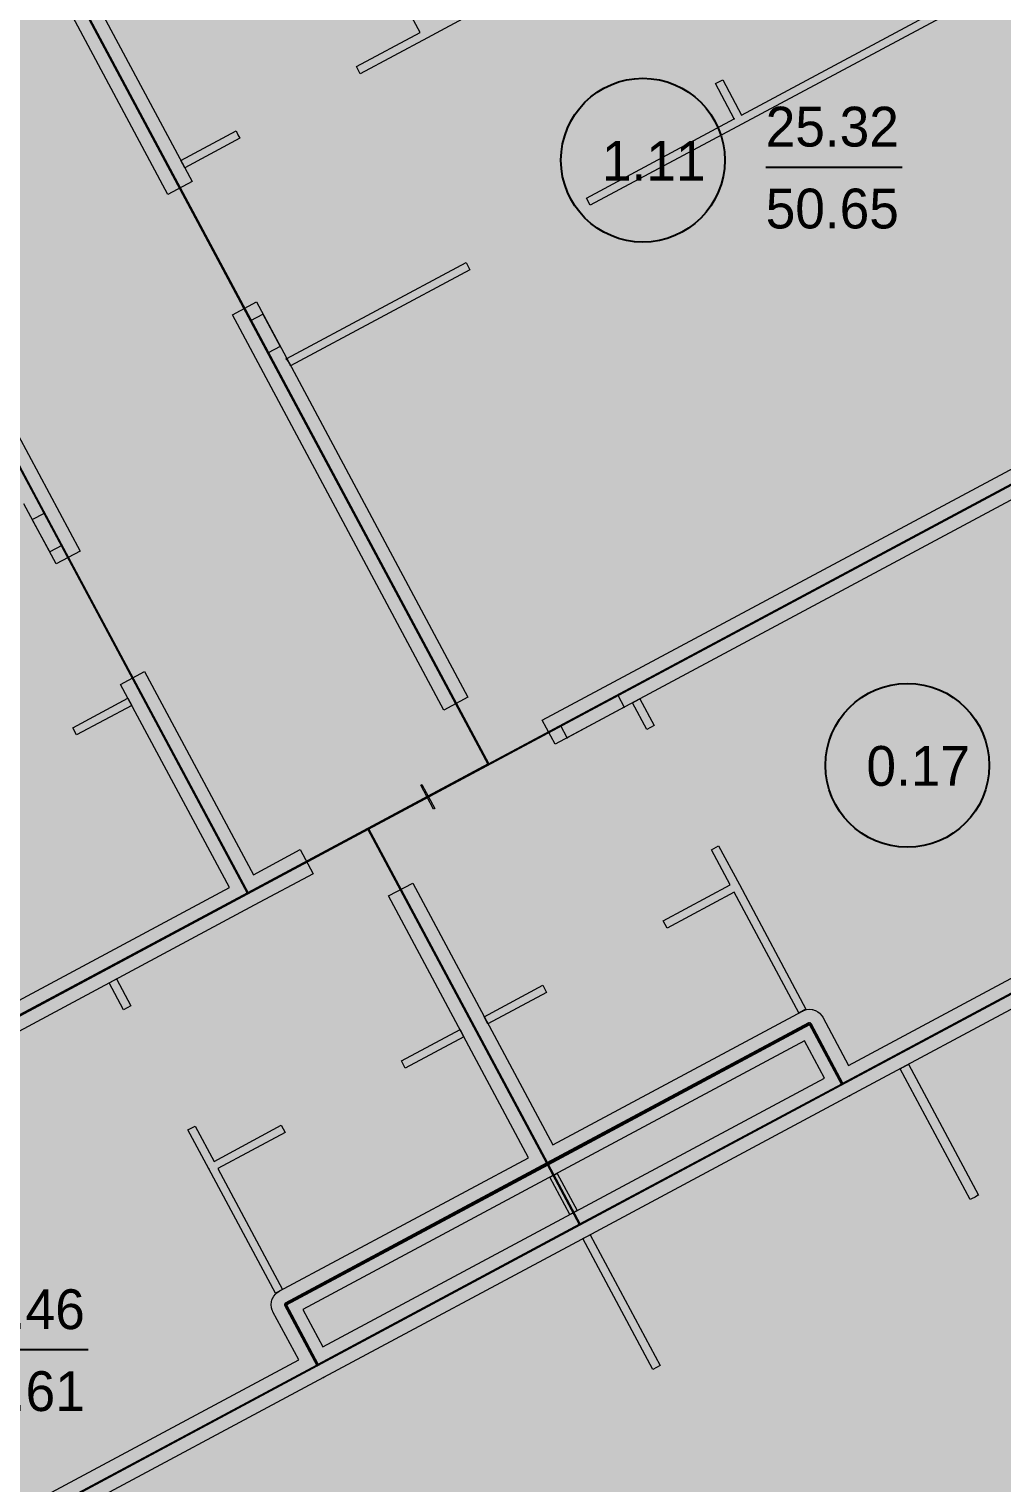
# Model space of a CAD drawing. Header units: millimetres. Extents: x 0 to 224629, y -187555 to 25097.
# Drawn here: x 69112 to 76241, y -154428 to -143778 of the extents above; entities that cross this region are included whole.
import ezdxf

# ---------------------------------------------------------------- set-up
doc = ezdxf.new("R2010")
doc.units = ezdxf.units.MM
doc.linetypes.add('Solid', pattern=[0])
for name, color, linetype, lineweight in [('Inner Walls', 5, 'Solid', 0), ('One-Bedroom Apartment', 252, 'Solid', 25), ('Room Objects', 47, 'Solid', 15), ('Room Walls', 47, 'Solid', 35), ('Service Area', 252, 'Solid', 25), ('Studio Apartment', 1, 'Solid', 35), ('Three-Bedroom Apartment', 252, 'Solid', 25), ('Two-Bedroom Apartment', 250, 'Solid', 25)]:
    doc.layers.add(name, color=color, linetype=linetype, lineweight=lineweight)
doc.styles.add('Dialog.plain', font='Dialog.plain')

msp = doc.modelspace()

# ---------------------------------------------------------------- hatches: boundary and pattern name
at = {"layer": 'One-Bedroom Apartment', "linetype": 'Solid', "lineweight": 25}
for points in [[(69374, -143366), (71232, -142371), (71232, -142371), (71468, -142812), (71469, -142814), (71471, -142815), (71472, -142816), (71474, -142817), (71476, -142817), (71478, -142817), (71480, -142817), (71482, -142816), (73009, -141998), (73011, -141997), (73012, -141996), (73013, -141994), (73014, -141992), (73014, -141991), (73014, -141989), (73014, -141987), (73013, -141985), (72777, -141544), (76163, -139732), (77715, -142631), (79267, -145531), (72479, -149165), (72478, -149164), (70926, -146265)], [(60823, -147944), (67611, -144310), (69163, -147209), (70715, -150108), (70715, -150109), (68857, -151103), (68857, -151103), (68621, -150663), (68620, -150661), (68619, -150660), (68617, -150659), (68616, -150658), (68614, -150657), (68612, -150657), (68610, -150658), (68608, -150659), (67080, -151476), (67079, -151477), (67077, -151479), (67076, -151480), (67076, -151482), (67075, -151484), (67075, -151486), (67076, -151488), (67076, -151490), (67312, -151931), (63927, -153743), (62375, -150843)]]:
    msp.add_hatch(color=250, dxfattribs=at).paths.add_polyline_path(points, flags=0)
at = {"layer": 'Room Objects', "linetype": 'Solid', "lineweight": 0}
for points in [[(70953, -146104), (70865, -146151), (70865, -146151), (70865, -146151), (70738, -145913), (70826, -145866), (70826, -145866), (70826, -145866)], [(69136, -147371), (69225, -147324), (69225, -147324), (69225, -147324), (69352, -147562), (69264, -147609), (69264, -147609), (69264, -147609)], [(73426, -148658), (73426, -148658), (73474, -148746), (73474, -148746), (73055, -148970), (73055, -148970), (73008, -148882), (73008, -148882)]]:
    msp.add_hatch(color=5, dxfattribs=at).paths.add_polyline_path(points, flags=0)
at = {"layer": 'Service Area', "linetype": 'Solid', "lineweight": 25}
for points in [[(59850, -129813), (61614, -128869), (72478, -149164), (70715, -150108)], [(74831, -151069), (75067, -151510), (73149, -152536), (72913, -152096)], [(71232, -153563), (70996, -153122), (72913, -152096), (73149, -152536), (73149, -152536)]]:
    msp.add_hatch(color=254, dxfattribs=at).paths.add_polyline_path(points, flags=0)
at = {"layer": 'Studio Apartment', "linetype": 'Solid', "lineweight": 25}
for points in [[(71597, -149637), (79267, -145531), (80819, -148430), (80819, -148430), (75076, -151505), (74840, -151064), (74839, -151063), (74837, -151061), (74836, -151060), (74834, -151060), (74832, -151059), (74830, -151059), (74828, -151060), (74826, -151060), (72909, -152087), (72909, -152087)], [(63927, -153743), (71597, -149637), (72909, -152087), (72909, -152087), (70991, -153113), (70989, -153114), (70988, -153116), (70987, -153117), (70986, -153119), (70986, -153121), (70986, -153123), (70986, -153125), (70987, -153127), (71223, -153568), (71223, -153568), (65479, -156642)]]:
    msp.add_hatch(color=252, dxfattribs=at).paths.add_polyline_path(points, flags=0)
at = {"layer": 'Two-Bedroom Apartment', "linetype": 'Solid', "lineweight": 25}
msp.add_hatch(color=151, dxfattribs=at).paths.add_polyline_path([(65876, -156430), (73149, -152536), (80423, -148643), (82015, -151618), (83608, -154594), (80421, -156300), (80421, -156300), (80185, -155859), (80184, -155857), (80183, -155856), (80181, -155855), (80179, -155854), (80177, -155854), (80176, -155854), (80174, -155854), (80172, -155855), (78734, -156625), (78732, -156626), (78731, -156627), (78730, -156629), (78729, -156631), (78728, -156633), (78728, -156635), (78729, -156637), (78730, -156638), (78966, -157079), (77217, -158015), (75624, -155041), (74742, -155512), (67469, -159406)], flags=0)

# ---------------------------------------------------------------- linework, layer by layer
at = {"layer": 'Inner Walls', "color": 47, "linetype": 'Solid', "lineweight": 15}
for p, q in [((70130, -144990), (69286, -143413)), ((69510, -143407), (70307, -144896)), ((67699, -144263), (69487, -147603)), ((70307, -144896), (70130, -144990)), ((72872, -148841), (79000, -145561)), ((70602, -145872), (70779, -145777)), ((70779, -145777), (71015, -146218)), ((79094, -145737), (72967, -149017)), ((72152, -148767), (70602, -145872)), ((71015, -146218), (72328, -148672)), ((69311, -147697), (69075, -147256)), ((69487, -147603), (69311, -147697)), ((69783, -148579), (69959, -148485)), ((69959, -148485), (70756, -149973)), ((70580, -150068), (69783, -148579)), ((72328, -148672), (72152, -148767)), ((75117, -151370), (80174, -148663)), ((72967, -149017), (72872, -148841)), ((80249, -148849), (75123, -151593)), ((71982, -149317), (71991, -149313)), ((71991, -149313), (72085, -149489)), ((72076, -149494), (71982, -149317)), ((72085, -149489), (72076, -149494)), ((70756, -149973), (71100, -149789)), ((71100, -149789), (71195, -149966)), ((71195, -149966), (70763, -150197)), ((71747, -150129), (71924, -150035)), ((71924, -150035), (72950, -151951)), ((68898, -150968), (70580, -150068)), ((72773, -152046), (71747, -150129)), ((70763, -150197), (68905, -151192)), ((72950, -151951), (74779, -150972)), ((74779, -150972), (74788, -150968)), ((74788, -150968), (74790, -150967)), ((74790, -150967), (74808, -150961)), ((74808, -150961), (74810, -150961)), ((74810, -150961), (74830, -150959)), ((74830, -150959), (74832, -150959)), ((74832, -150959), (74851, -150961)), ((74851, -150961), (74853, -150961)), ((74853, -150961), (74872, -150967)), ((74872, -150967), (74874, -150968)), ((74874, -150968), (74891, -150977)), ((74891, -150977), (74893, -150978)), ((74893, -150978), (74908, -150991)), ((74908, -150991), (74909, -150992)), ((74909, -150992), (74922, -151007)), ((74922, -151007), (74923, -151009)), ((74923, -151009), (74928, -151017)), ((74928, -151017), (75117, -151370)), ((74794, -151191), (72956, -152175)), ((74940, -151464), (74794, -151191)), ((71264, -153432), (74940, -151464)), ((75123, -151593), (73196, -152625)), ((70944, -153025), (72773, -152046)), ((72956, -152175), (71118, -153159)), ((73196, -152625), (71270, -153656)), ((70919, -153044), (70934, -153031)), ((70934, -153031), (70935, -153030)), ((70935, -153030), (70944, -153025)), ((70886, -153121), (70888, -153102)), ((70886, -153123), (70886, -153121)), ((70888, -153143), (70886, -153123)), ((70888, -153100), (70894, -153081)), ((70888, -153102), (70888, -153100)), ((70888, -153145), (70888, -153143)), ((70894, -153163), (70888, -153145)), ((70894, -153081), (70895, -153079)), ((70895, -153079), (70904, -153062)), ((70904, -153062), (70905, -153060)), ((70905, -153060), (70917, -153045)), ((70917, -153045), (70919, -153044)), ((70895, -153165), (70894, -153163)), ((70899, -153174), (70895, -153165)), ((71088, -153527), (70899, -153174)), ((71118, -153159), (71264, -153432)), ((66030, -156234), (71088, -153527)), ((71270, -153656), (66143, -156400))]:
    msp.add_line(p, q, dxfattribs=at)
for p in [(75123, -151593), (72956, -152175), (71270, -153656)]:
    msp.add_point(p, dxfattribs=at)
at = {"layer": 'One-Bedroom Apartment', "color": 250, "linetype": 'Solid', "lineweight": 25}
for p, q in [((70926, -146265), (69374, -143366)), ((67611, -144310), (69163, -147209)), ((79267, -145531), (72479, -149165)), ((72478, -149164), (70926, -146265)), ((69163, -147209), (70715, -150108)), ((72479, -149165), (72478, -149164)), ((70715, -150109), (68857, -151103)), ((70715, -150108), (70715, -150109))]:
    msp.add_line(p, q, dxfattribs=at)
at = {"layer": 'Room Objects', "color": 0, "linetype": 'Solid', "lineweight": 0}
for p, q in [((70738, -145913), (70826, -145866)), ((70826, -145866), (70953, -146104)), ((70865, -146151), (70738, -145913)), ((70953, -146104), (70865, -146151)), ((69136, -147371), (69225, -147324)), ((69264, -147609), (69136, -147371)), ((69225, -147324), (69352, -147562)), ((69352, -147562), (69264, -147609)), ((73008, -148882), (73426, -148658)), ((73426, -148658), (73474, -148746)), ((73474, -148746), (73055, -148970)), ((73055, -148970), (73008, -148882))]:
    msp.add_line(p, q, dxfattribs=at)
for p in [(70826, -145866), (70826, -145866), (70865, -146151), (70865, -146151), (69225, -147324), (69225, -147324), (69264, -147609), (69264, -147609), (73426, -148658), (73474, -148746), (73008, -148882), (73055, -148970)]:
    msp.add_point(p, dxfattribs=at)
at = {"layer": 'Room Walls', "color": 47, "linetype": 'Solid', "lineweight": 9}
for p, q in [((74333, -144408), (77480, -142723)), ((77509, -142776), (74335, -144475)), ((71977, -143804), (71503, -142918)), ((72354, -143670), (72031, -143843)), ((71511, -144053), (71977, -143804)), ((72031, -143843), (71539, -144106)), ((71539, -144106), (71511, -144053)), ((74142, -144178), (74195, -144150)), ((74280, -144436), (74142, -144178)), ((74195, -144150), (74333, -144408)), ((73196, -145016), (74280, -144436)), ((74335, -144475), (73224, -145069)), ((70224, -144742), (70629, -144525)), ((70657, -144578), (70253, -144795)), ((70629, -144525), (70643, -144552)), ((70643, -144552), (70657, -144578)), ((70253, -144795), (70224, -144742)), ((73224, -145069), (73196, -145016)), ((71000, -146192), (72314, -145488)), ((72343, -145541), (71029, -146245)), ((72314, -145488), (72343, -145541)), ((70995, -146195), (71000, -146192)), ((71015, -146218), (70995, -146195)), ((71022, -146231), (71015, -146218)), ((71029, -146245), (71022, -146231)), ((69432, -148896), (69837, -148680)), ((69865, -148733), (69461, -148949)), ((69837, -148680), (69865, -148733)), ((73535, -148713), (73588, -148684)), ((73640, -148909), (73535, -148713)), ((73588, -148684), (73693, -148880)), ((73693, -148880), (73640, -148909)), ((69461, -148949), (69432, -148896)), ((74112, -149790), (74165, -149762)), ((74250, -150048), (74112, -149790)), ((74165, -149762), (74317, -150046)), ((73759, -150311), (74250, -150048)), ((74317, -150046), (74805, -150958)), ((74278, -150101), (73787, -150364)), ((74752, -150986), (74278, -150101)), ((73787, -150364), (73759, -150311)), ((69700, -150766), (69753, -150737)), ((69805, -150962), (69700, -150766)), ((69753, -150737), (69858, -150933)), ((72447, -151013), (72877, -150783)), ((72877, -150783), (72905, -150836)), ((72905, -150836), (72475, -151066)), ((69858, -150933), (69805, -150962)), ((72475, -151066), (72447, -151013)), ((74805, -150958), (74752, -150986)), ((71841, -151337), (72271, -151107)), ((72271, -151107), (72299, -151160)), ((72299, -151160), (71869, -151390)), ((71869, -151390), (71841, -151337)), ((75495, -151394), (75504, -151389)), ((76009, -152353), (75495, -151394)), ((75504, -151389), (75522, -151380)), ((75522, -151380), (75548, -151366)), ((75548, -151366), (75557, -151361)), ((75557, -151361), (76070, -152320)), ((70277, -151843), (70330, -151815)), ((70429, -152127), (70277, -151843)), ((70330, -151815), (70468, -152073)), ((70468, -152073), (70959, -151809)), ((70988, -151862), (70496, -152125)), ((70959, -151809), (70988, -151862)), ((70917, -153039), (70429, -152127)), ((70496, -152125), (70970, -153011)), ((72929, -152189), (72982, -152161)), ((72982, -152161), (73129, -152434)), ((73076, -152462), (72929, -152189)), ((76017, -152348), (76009, -152353)), ((76044, -152334), (76017, -152348)), ((76061, -152324), (76044, -152334)), ((76070, -152320), (76061, -152324)), ((73129, -152434), (73076, -152462)), ((73170, -152639), (73223, -152610)), ((73223, -152610), (73736, -153569)), ((73683, -153597), (73170, -152639)), ((70970, -153011), (70917, -153039)), ((73736, -153569), (73683, -153597))]:
    msp.add_line(p, q, dxfattribs=at)
for p in [(74280, -144436), (70429, -152127)]:
    msp.add_point(p, dxfattribs=at)
at = {"layer": 'Service Area', "color": 254, "linetype": 'Solid', "lineweight": 25}
for p, q in [((61614, -128869), (72478, -149164)), ((70715, -150108), (59850, -129813)), ((72478, -149164), (70715, -150108)), ((72913, -152096), (74831, -151069)), ((74831, -151069), (75067, -151510)), ((75067, -151510), (73149, -152536)), ((70996, -153122), (72913, -152096)), ((73149, -152536), (72913, -152096)), ((72913, -152096), (73149, -152536)), ((73149, -152536), (71232, -153563)), ((71232, -153563), (70996, -153122))]:
    msp.add_line(p, q, dxfattribs=at)
msp.add_point((73149, -152536), dxfattribs=at)
at = {"layer": 'Studio Apartment', "color": 252, "linetype": 'Solid', "lineweight": 25}
for p, q in [((71597, -149637), (79267, -145531)), ((80819, -148430), (75076, -151505)), ((63927, -153743), (71597, -149637)), ((72909, -152087), (71597, -149637)), ((71597, -149637), (72909, -152087)), ((74826, -151060), (72909, -152087)), ((74828, -151060), (74826, -151060)), ((74830, -151059), (74828, -151060)), ((74832, -151059), (74830, -151059)), ((74834, -151060), (74832, -151059)), ((74836, -151060), (74834, -151060)), ((74837, -151061), (74836, -151060)), ((74839, -151063), (74837, -151061)), ((74840, -151064), (74839, -151063)), ((75076, -151505), (74840, -151064)), ((72909, -152087), (70991, -153113)), ((70987, -153117), (70986, -153119)), ((70986, -153119), (70986, -153121)), ((70986, -153121), (70986, -153123)), ((70986, -153123), (70986, -153125)), ((70986, -153125), (70987, -153127)), ((70988, -153116), (70987, -153117)), ((70987, -153127), (71223, -153568)), ((70989, -153114), (70988, -153116)), ((70991, -153113), (70989, -153114)), ((71223, -153568), (65479, -156642))]:
    msp.add_line(p, q, dxfattribs=at)
for p in [(72909, -152087), (72909, -152087), (71223, -153568)]:
    msp.add_point(p, dxfattribs=at)
at = {"layer": 'Three-Bedroom Apartment', "color": 7, "linetype": 'Solid', "lineweight": 25}
for p, q in [((74510, -144789), (75510, -144789)), ((68545, -153452), (69545, -153452))]:
    msp.add_line(p, q, dxfattribs=at)
for centre in [(73610, -144739), (75548, -149172)]:
    msp.add_circle(centre, 600, dxfattribs=at)
at = {"layer": 'Two-Bedroom Apartment', "color": 151, "linetype": 'Solid', "lineweight": 25}
for p, q in [((73149, -152536), (80423, -148643)), ((65876, -156430), (73149, -152536))]:
    msp.add_line(p, q, dxfattribs=at)

# ---------------------------------------------------------------- texts
at = {"layer": 'Three-Bedroom Apartment', "color": 7, "linetype": 'Solid', "lineweight": 25, "style": 'Dialog.plain'}
for s, p in [('25.32', (74510, -144639)), ('1.11', (73310, -144889)), ('50.65', (74510, -145239)), ('0.17', (75248, -149322)), ('21.46', (68545, -153302)), ('28.61', (68545, -153902))]:
    msp.add_text(s, height=291.6, dxfattribs=at).set_placement(p)

doc.saveas('drawing.dxf')
